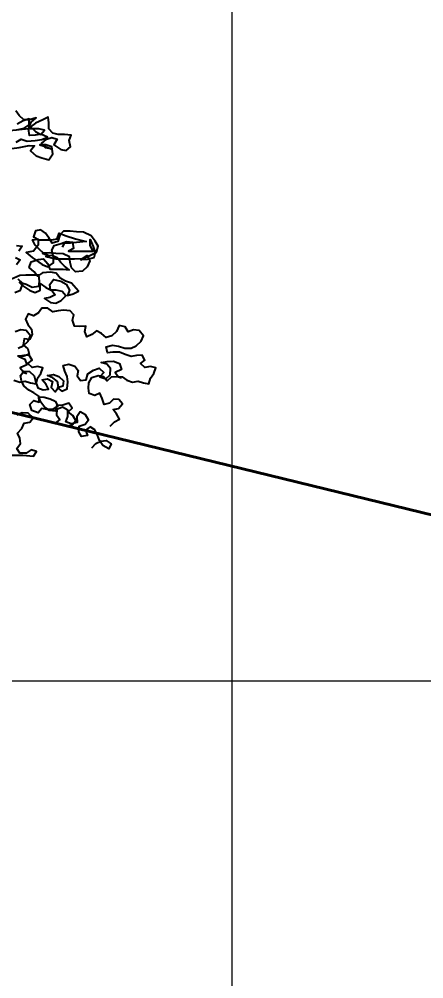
# Model space of a CAD drawing. Header units: millimetres. Extents: x 684983 to 685377, y 990360 to 990509.
# Drawn here: x 685205.573 to 685206.342, y 990443.473 to 990445.294 of the extents above; entities that cross this region are included whole.
import ezdxf

# ---------------------------------------------------------------- set-up
doc = ezdxf.new("R2010")
doc.units = ezdxf.units.MM
doc.header["$PDMODE"] = 35
doc.header["$PDSIZE"] = 0.2
doc.layers.add('BD', color=1, linetype='Continuous', lineweight=40)
doc.layers.add('grid', color=8, linetype='Continuous', lineweight=9)
doc.layers.add('dim', color=7, linetype='Continuous')
doc.layers.add('MAHAGONY', color=7, linetype='Continuous')
doc.styles.add('DIM', font='ARIALN.TTF', dxfattribs={"width": 0.8, "height": 1})
doc.dimstyles.get("Standard").update_dxf_attribs({"dimtxt": 1, "dimasz": 0.18, "dimexe": 0.18, "dimexo": 0.0625, "dimgap": 0.09, "dimtad": 0, "dimrnd": 0.05, "dimzin": 0, "dimdsep": 46, "dimtxsty": 'DIM', "dimcen": 0.09, "dimse1": 1, "dimse2": 1, "dimsd1": 1, "dimsd2": 1, "dimadec": 0, "dimazin": 0, "dimtfac": 1, "dimtix": 1, "dimtofl": 0, "dimtmove": 2, "dimatfit": 3, "dimfxl": 0, "dimtolj": 1, "dimtzin": 0, "dimarcsym": 0})

# ---------------------------------------------------------------- blocks, each defined once
blk = doc.blocks.new('*D57')
at = {"layer": 'Defpoints', "color": 0, "transparency": 16777216}
for p in [(685192.3597, 990448.8721), (685192.1055, 990447.83), (685211.2073, 990443.1706)]:
    blk.add_point(p, dxfattribs=at)
at = {"layer": 'dim', "color": 0, "transparency": 16777216, "insert": (685201.9106, 990446.5424), "char_height": 1, "attachment_point": 5, "rotation": 346.2918, "style": 'DIM'}
blk.add_mtext('\\A1;19.65', dxfattribs=at)
blk = doc.blocks.new('TREE30')
at = {"color": 105, "flags": 128}
for points in [[(0.6305, 2.5589), (0.6455, 2.561), (0.6655, 2.565), (0.6766, 2.564), (0.6686, 2.554), (0.6796, 2.544), (0.6916, 2.54), (0.7056, 2.536), (0.7136, 2.548), (0.7116, 2.562), (0.6996, 2.566), (0.6876, 2.566), (0.6986, 2.563), (0.7106, 2.558), (0.6986, 2.56), (0.6906, 2.569), (0.7006, 2.578), (0.7116, 2.581), (0.7226, 2.578), (0.7156, 2.566), (0.7296, 2.557), (0.7406, 2.555), (0.7496, 2.5621), (0.7466, 2.5751), (0.7506, 2.5861), (0.7376, 2.5871), (0.7246, 2.5871), (0.7136, 2.59), (0.7056, 2.599), (0.7055, 2.6111), (0.7045, 2.6221), (0.6935, 2.617), (0.6785, 2.61), (0.6685, 2.603), (0.6785, 2.593), (0.6895, 2.587), (0.6965, 2.596), (0.6855, 2.599), (0.6645, 2.599), (0.6265, 2.595)], [(0.6405, 2.597), (0.6555, 2.6), (0.6655, 2.607), (0.6655, 2.619), (0.6535, 2.615), (0.6415, 2.608)], [(0.6395, 2.572), (0.6495, 2.578), (0.6615, 2.574), (0.6775, 2.575), (0.6916, 2.577), (0.7026, 2.582), (0.6895, 2.588), (0.6775, 2.586), (0.6665, 2.585), (0.6645, 2.599), (0.6695, 2.612), (0.6795, 2.621), (0.6665, 2.617), (0.6545, 2.617), (0.6455, 2.626), (0.6385, 2.635)]]:
    blk.add_lwpolyline(points, dxfattribs=at)
at = {"color": 3, "flags": 128}
for points in [[(0.6396, 2.3618), (0.6516, 2.3608), (0.6446, 2.3508)], [(0.6376, 2.3378), (0.6476, 2.3328), (0.6396, 2.3228)], [(0.6367, 2.2667), (0.6477, 2.2717), (0.6527, 2.2848), (0.6436, 2.2938)], [(0.6286, 2.2937), (0.6466, 2.3018), (0.6587, 2.3028), (0.6847, 2.3028), (0.6857, 2.2898), (0.6847, 2.2788), (0.6717, 2.2768), (0.6597, 2.2828), (0.6457, 2.2868), (0.6547, 2.2788), (0.6667, 2.2708), (0.6777, 2.2668), (0.6877, 2.2718), (0.6877, 2.2848), (0.6997, 2.2768), (0.7117, 2.2708), (0.7187, 2.2618), (0.7077, 2.2568), (0.6967, 2.2548), (0.7087, 2.2468), (0.7198, 2.2448), (0.7308, 2.2508), (0.7398, 2.2598), (0.7327, 2.2688), (0.7207, 2.2718), (0.7087, 2.2718), (0.7077, 2.2828), (0.7147, 2.2928), (0.7297, 2.2898), (0.7407, 2.2838), (0.7478, 2.2718), (0.7438, 2.2608), (0.7548, 2.2638), (0.7658, 2.2698), (0.7517, 2.2858), (0.7397, 2.2898), (0.7287, 2.2958), (0.7207, 2.3058), (0.7087, 2.3078), (0.6927, 2.3068), (0.6827, 2.2998), (0.6757, 2.3088), (0.6656, 2.3178), (0.6696, 2.3288), (0.6836, 2.3338), (0.6947, 2.3348), (0.7037, 2.3248), (0.7077, 2.3138), (0.7347, 2.3139), (0.7467, 2.3129), (0.7377, 2.3199), (0.7297, 2.3279), (0.7227, 2.3369), (0.7117, 2.3419), (0.6997, 2.3398), (0.7197, 2.3349), (0.7577, 2.3349), (0.7737, 2.3359), (0.7837, 2.3419), (0.7887, 2.3309), (0.7837, 2.3189), (0.7737, 2.3099), (0.7597, 2.3089), (0.7517, 2.3169), (0.7487, 2.3279), (0.7477, 2.3389), (0.7347, 2.3449), (0.7197, 2.3459), (0.7077, 2.3469), (0.6926, 2.3468), (0.7057, 2.3409), (0.6956, 2.3458), (0.6856, 2.3548), (0.6776, 2.3628), (0.6726, 2.3738), (0.6836, 2.3749), (0.6836, 2.3629), (0.6746, 2.3508), (0.6596, 2.3478), (0.6716, 2.3378), (0.6917, 2.3238), (0.7037, 2.3188), (0.7147, 2.3268), (0.7147, 2.3389), (0.7117, 2.3519), (0.7166, 2.3619), (0.7307, 2.3659), (0.7417, 2.3699), (0.7537, 2.3689), (0.7557, 2.3559), (0.7457, 2.3509), (0.7957, 2.3509), (0.7897, 2.3619), (0.7897, 2.374), (0.7957, 2.36), (0.7997, 2.3479), (0.7967, 2.3369), (0.7837, 2.3339), (0.7707, 2.3329), (0.8027, 2.3489), (0.8057, 2.361), (0.7997, 2.371), (0.7917, 2.382), (0.7757, 2.389), (0.7617, 2.3899), (0.7486, 2.3909), (0.7356, 2.3909), (0.7276, 2.3829), (0.7236, 2.3699), (0.7126, 2.3669), (0.7056, 2.3779), (0.6986, 2.3869), (0.6896, 2.3939), (0.6786, 2.3919), (0.6746, 2.3799), (0.6856, 2.3739), (0.7116, 2.3739), (0.7226, 2.3759), (0.7266, 2.3869), (0.7406, 2.3819), (0.7597, 2.3759), (0.7817, 2.3699), (0.7617, 2.3679), (0.7497, 2.3669), (0.7367, 2.3659), (0.7327, 2.3589)], [(0.6346, 2.0887), (0.6466, 2.0847), (0.6576, 2.0867), (0.6686, 2.0837), (0.6796, 2.0817), (0.6826, 2.0928), (0.6896, 2.1028), (0.6936, 2.1138), (0.6826, 2.1168), (0.6716, 2.1148), (0.6626, 2.1228), (0.6716, 2.1298), (0.6655, 2.1398), (0.6545, 2.1388), (0.6435, 2.1368)], [(0.6435, 2.1538), (0.6535, 2.1588), (0.6635, 2.1678), (0.6685, 2.1788), (0.6595, 2.1898), (0.6485, 2.1908), (0.6375, 2.1868)], [(0.8299, 1.9956), (0.8389, 2.0046), (0.8489, 2.0096), (0.8429, 2.0206), (0.8359, 2.0296), (0.8469, 2.0316), (0.8549, 2.0407), (0.8479, 2.0497), (0.8368, 2.0507), (0.8288, 2.0426), (0.8178, 2.0396), (0.8138, 2.0516), (0.8088, 2.0626), (0.7988, 2.0576), (0.7878, 2.0616), (0.7858, 2.0726), (0.7868, 2.0836), (0.7928, 2.0946), (0.8058, 2.0987), (0.8168, 2.0967), (0.8238, 2.0877), (0.8328, 2.0957), (0.8438, 2.0967), (0.8548, 2.0957), (0.8638, 2.0887), (0.8758, 2.0847), (0.8869, 2.0867), (0.8979, 2.0837), (0.9089, 2.0817), (0.9119, 2.0928), (0.9189, 2.1028), (0.9229, 2.1138), (0.9118, 2.1168), (0.9008, 2.1148), (0.8918, 2.1228), (0.9008, 2.1298), (0.8948, 2.1398), (0.8838, 2.1388), (0.8728, 2.1368), (0.8608, 2.1407), (0.8488, 2.1457), (0.8358, 2.1457), (0.8248, 2.1447), (0.8217, 2.1567), (0.8347, 2.1597), (0.8468, 2.1578), (0.8598, 2.1538), (0.8728, 2.1538), (0.8828, 2.1588), (0.8928, 2.1678), (0.8978, 2.1788), (0.8888, 2.1898), (0.8778, 2.1908), (0.8667, 2.1868), (0.8607, 2.1968), (0.8487, 2.1998), (0.8427, 2.1878), (0.8337, 2.1788), (0.8217, 2.1757), (0.8127, 2.1837), (0.8027, 2.1887), (0.7927, 2.1817), (0.7827, 2.1767), (0.7787, 2.1877), (0.7807, 2.1987), (0.7687, 2.1977), (0.7576, 2.1987), (0.7536, 2.2107), (0.7566, 2.2217), (0.7486, 2.2297), (0.7356, 2.2307), (0.7246, 2.2297), (0.7136, 2.2277), (0.7036, 2.2347), (0.6916, 2.2347), (0.6846, 2.2257), (0.6746, 2.2196), (0.6635, 2.2236), (0.6585, 2.2126), (0.6626, 2.2016), (0.6706, 2.1926), (0.6716, 2.1816), (0.6666, 2.1716), (0.6556, 2.1726), (0.6536, 2.1606), (0.6626, 2.1526), (0.6656, 2.1416), (0.6546, 2.1376), (0.6416, 2.1375)], [(0.6445, 2.1368), (0.6565, 2.1318), (0.6606, 2.1198), (0.6476, 2.1137), (0.6546, 2.1047), (0.6606, 2.1027)], [(0.7932, 1.9514), (0.8012, 1.9604), (0.8112, 1.9654), (0.8223, 1.9665), (0.8323, 1.9595), (0.8273, 1.9494), (0.8153, 1.9564), (0.8082, 1.9664), (0.8042, 1.9774), (0.7992, 1.9884), (0.7892, 1.9944), (0.7802, 1.9874), (0.7842, 1.9764), (0.7722, 1.9744), (0.7662, 1.9844), (0.7672, 1.9954), (0.7792, 1.9994), (0.7862, 2.0085), (0.7802, 2.0185), (0.7692, 2.0245), (0.7622, 2.0144), (0.7632, 2.0034), (0.7512, 2.0004), (0.7401, 2.0044), (0.7441, 2.0154), (0.7441, 2.0284), (0.7331, 2.0344), (0.7221, 2.0294), (0.7211, 2.0184), (0.7281, 2.0094), (0.7181, 2.0014), (0.7311, 1.9994), (0.7422, 1.9954), (0.7532, 1.9984), (0.7602, 2.0074), (0.7541, 2.0174), (0.7451, 2.0244), (0.7531, 2.0324), (0.7461, 2.0424), (0.7341, 2.0384), (0.7221, 2.0374), (0.7181, 2.0264), (0.7071, 2.0274), (0.6971, 2.0334), (0.6891, 2.0444), (0.6851, 2.0554), (0.6961, 2.0544), (0.7081, 2.0514), (0.7181, 2.0464), (0.7241, 2.0364), (0.7141, 2.0304), (0.7021, 2.0294), (0.6911, 2.0314), (0.6841, 2.0224), (0.6711, 2.0274), (0.6671, 2.0394), (0.6751, 2.0474), (0.6861, 2.0444), (0.6851, 2.0564), (0.675, 2.0634), (0.665, 2.0684), (0.655, 2.0774), (0.65, 2.0874), (0.648, 2.0984), (0.655, 2.1074), (0.666, 2.1064), (0.676, 2.0974), (0.679, 2.0844), (0.683, 2.0734), (0.694, 2.0694), (0.7051, 2.0704), (0.7, 2.0804), (0.692, 2.0894), (0.703, 2.0914), (0.713, 2.0865), (0.7101, 2.0744), (0.7181, 2.0654), (0.7251, 2.0745), (0.7231, 2.0865), (0.714, 2.0935), (0.703, 2.0985), (0.715, 2.1005), (0.726, 2.0965), (0.7351, 2.0875), (0.7341, 2.0765), (0.7231, 2.0735), (0.7321, 2.0665), (0.7431, 2.0715), (0.7441, 2.0855), (0.7431, 2.0965), (0.738, 2.1075), (0.735, 2.1185), (0.746, 2.1215), (0.7581, 2.1175), (0.7651, 2.1085), (0.7631, 2.0975), (0.7701, 2.0885), (0.7811, 2.0895), (0.7851, 2.1015), (0.7961, 2.1095), (0.8081, 2.1136), (0.8171, 2.1046), (0.8091, 2.0955), (0.8211, 2.0916), (0.8301, 2.0996), (0.8311, 2.1126), (0.8231, 2.1216), (0.8121, 2.1246), (0.8241, 2.1266), (0.8371, 2.1276), (0.8491, 2.1226), (0.8531, 2.1106), (0.8401, 2.1046), (0.8472, 2.0956), (0.8532, 2.0936)], [(0.6157, 1.9366), (0.6527, 1.9366), (0.6747, 1.9346), (0.6807, 1.9446), (0.6697, 1.9476), (0.6597, 1.9406), (0.6467, 1.9406), (0.6407, 1.9506), (0.6477, 1.9606), (0.6467, 1.9716), (0.6417, 1.9816), (0.6507, 1.9906), (0.6557, 2.0017), (0.6667, 2.0037), (0.6737, 2.0127), (0.6636, 2.0217), (0.6516, 2.0227), (0.6406, 2.0177)]]:
    blk.add_lwpolyline(points, dxfattribs=at)

msp = doc.modelspace()

# ---------------------------------------------------------------- linework, layer by layer
at = {"layer": 'BD'}
msp.add_line((685192.1055, 990447.83), (685211.2073, 990443.1706), dxfattribs=at)
at = {"layer": 'grid'}
for p, q in [((685205.9771, 990509.1548), (685205.9771, 990370.8996)), ((685221.1591, 990444.0381), (685118.727, 990444.0381))]:
    msp.add_line(p, q, dxfattribs=at)

# ---------------------------------------------------------------- block references
at = {"layer": 'MAHAGONY', "color": 7, "xscale": 0.9355958136093464, "yscale": 0.9355958136093464, "zscale": 0.9355958136093464}
msp.add_blockref('TREE30', (685204.9695, 990442.655, 98.101), dxfattribs=at)

# ---------------------------------------------------------------- dimensions: what is measured, and where the dimension line sits
at = {"layer": 'dim'}
dim = msp.add_aligned_dim(p1=(685211.2073, 990443.1706), p2=(685192.1055, 990447.83), distance=-1.0727, dimstyle='Standard', dxfattribs=at)
dim.commit()
dim.dimension.update_dxf_attribs({"geometry": '*D57', "text_midpoint": (685201.9106, 990446.5424)})

doc.saveas('drawing.dxf')
